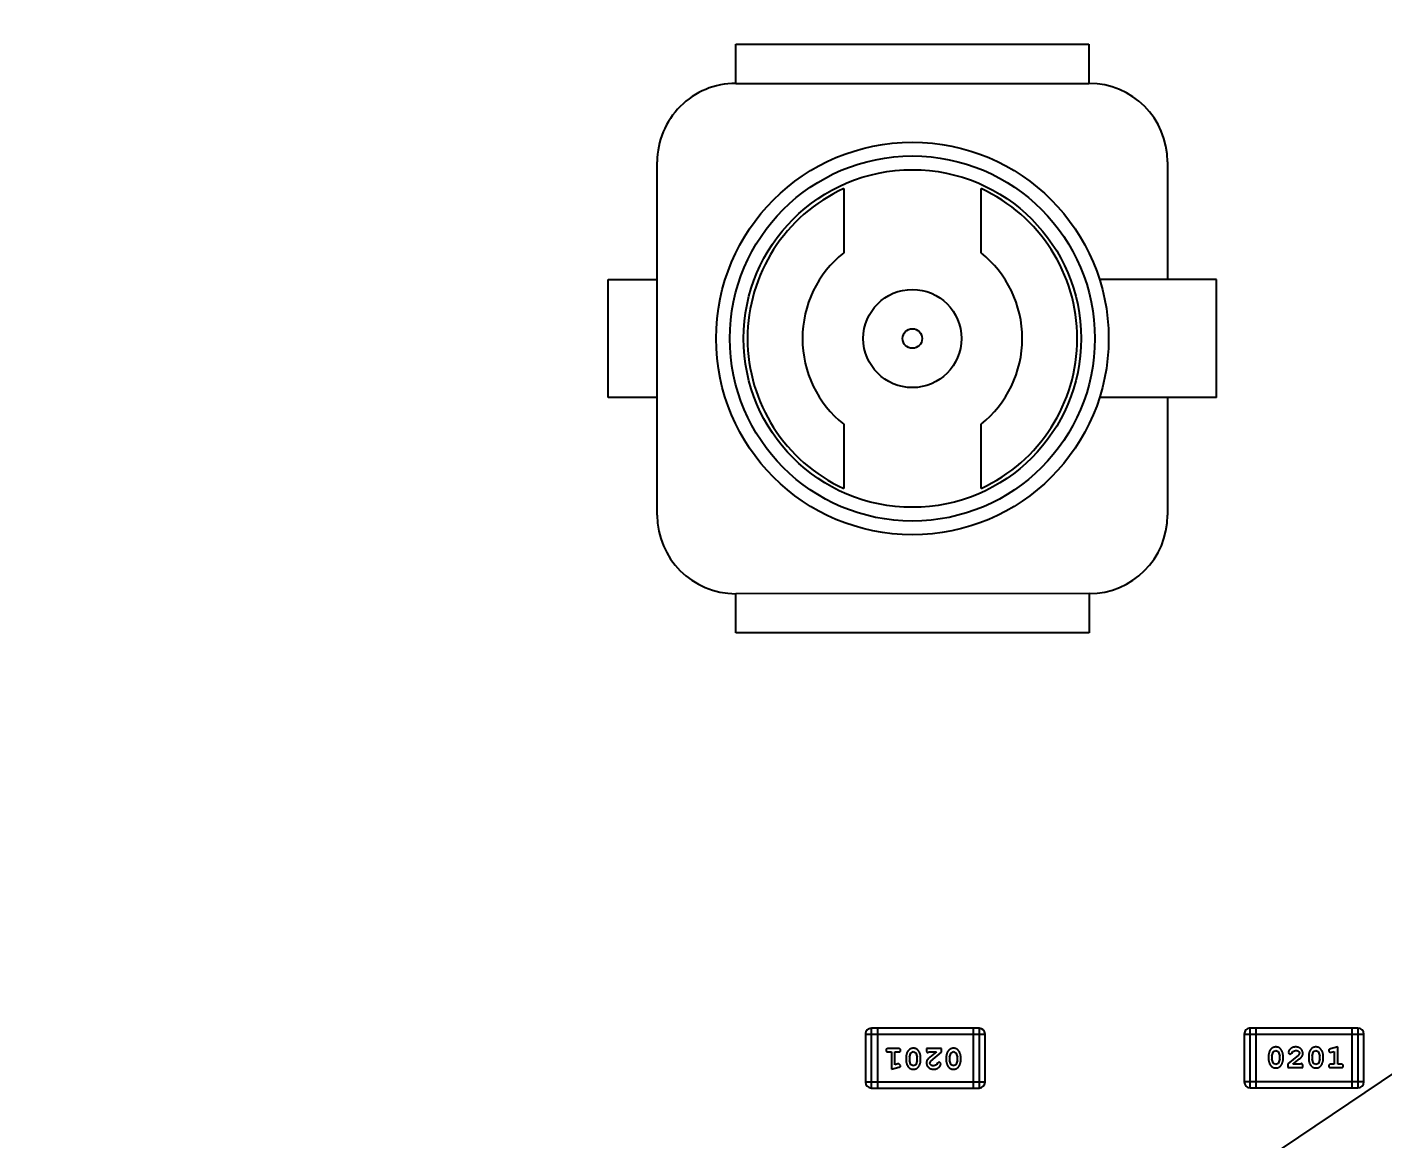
# Model space of a CAD drawing. Header units: millimetres. Extents: x -49 to 153, y -182 to -55.
# Drawn here: x 103.97 to 110.88, y -135.02 to -129.35 of the extents above; entities that cross this region are included whole.
import ezdxf

# ---------------------------------------------------------------- set-up
doc = ezdxf.new("R2010")
doc.units = ezdxf.units.MM
doc.header["$LTSCALE"] = 1.21
doc.header["$MEASUREMENT"] = 0
doc.header["$PDMODE"] = 3
doc.header["$PDSIZE"] = 0.3125
doc.linetypes.add('CENTER', pattern=[0.6, 0.375, -0.075, 0.075, -0.075])
doc.layers.get('0').update_dxf_attribs({"linetype": 'CONTINUOUS'})
doc.layers.get('DEFPOINTS').update_dxf_attribs({"linetype": 'CONTINUOUS'})
doc.layers.add('Dim', color=3, linetype='CONTINUOUS', lineweight=25)
doc.styles.get("Standard").update_dxf_attribs({"font": 'txt', "width": 0.8})
doc.dimstyles.get("Standard").update_dxf_attribs({"dimtxt": 0.15625, "dimasz": 0.1875, "dimexe": 0.125, "dimexo": 0.0625, "dimgap": 0.09, "dimtad": 0, "dimtih": 1, "dimtoh": 1, "dimzin": 4, "dimdsep": 46, "dimtxsty": 'Standard', "dimblk": '_FILLED', "dimblk1": '_FILLED', "dimblk2": '_FILLED', "dimcen": 0.09, "dimazin": 1, "dimtp": 0.01, "dimtm": 0.01, "dimtfac": 1, "dimtofl": 0, "dimtmove": 0, "dimatfit": 3, "dimldrblk": '_FILLED', "dimfxl": 1, "dimtolj": 1, "dimtzin": 4, "dimarcsym": 0})

# ---------------------------------------------------------------- blocks, each defined once
blk = doc.blocks.new('_FILLED')
at = {"color": 0, "linetype": 'ByBlock'}
blk.add_solid([(0, 0), (-1, 0.1667), (-1, -0.1667)], dxfattribs=at)
blk = doc.blocks.new('*D71')
at = {"layer": 'DEFPOINTS', "color": 0}
for p in [(91.696, -126.5744), (95.7094, -126.5744), (109.2549, -141.2744)]:
    blk.add_point(p, dxfattribs=at)
at = {"layer": 'Dim', "color": 0, "lineweight": -2}
for p, q in [((95.6469, -126.5744), (91.571, -126.5744)), ((91.696, -128.0744), (91.696, -131.7344)), ((91.696, -139.7744), (91.696, -136.1144)), ((109.1924, -141.2744), (91.571, -141.2744))]:
    blk.add_line(p, q, dxfattribs=at)
at = {"layer": 'Dim', "color": 0, "lineweight": -2, "xscale": 1.5, "yscale": 1.5, "zscale": 1.5}
for p, rotation in [((91.696, -126.5744), 90), ((91.696, -141.2744), 270)]:
    blk.add_blockref('_FILLED', p, dxfattribs=dict(at, rotation=rotation))
at = {"layer": 'Dim', "color": 0, "insert": (91.696, -133.9244), "char_height": 1.5, "attachment_point": 5, "rotation": 90, "line_spacing_factor": 1.5}
blk.add_mtext('\\A1;14.70', dxfattribs=at)
blk = doc.blocks.new('*D72')
at = {"layer": 'DEFPOINTS', "color": 0}
for p in [(86.1918, -126.5744), (96.7852, -126.5744), (113.4014, -145.2546)]:
    blk.add_point(p, dxfattribs=at)
at = {"layer": 'Dim', "color": 0, "lineweight": -2}
for p, q in [((96.7227, -126.5744), (86.0668, -126.5744)), ((86.1918, -128.0744), (86.1918, -133.6245)), ((86.1918, -143.7546), (86.1918, -138.2045)), ((113.3389, -145.2546), (86.0668, -145.2546))]:
    blk.add_line(p, q, dxfattribs=at)
at = {"layer": 'Dim', "color": 0, "lineweight": -2, "xscale": 1.5, "yscale": 1.5, "zscale": 1.5}
for p, rotation in [((86.1918, -126.5744), 90), ((86.1918, -145.2546), 270)]:
    blk.add_blockref('_FILLED', p, dxfattribs=dict(at, rotation=rotation))
at = {"layer": 'Dim', "color": 0, "insert": (86.1918, -135.9145), "char_height": 1.5, "attachment_point": 5, "rotation": 90, "line_spacing_factor": 1.5}
blk.add_mtext('\\A1;18.68', dxfattribs=at)
blk = doc.blocks.new('*D80')
at = {"layer": 'DEFPOINTS', "color": 0}
for p in [(95.7094, -126.5744), (123.0081, -126.5744), (150.6978, -126.5744), (95.977, -134.8087), (104.0987, -139.2733)]:
    blk.add_point(p, dxfattribs=at)
at = {"layer": 'Dim', "color": 0, "lineweight": -2}
for p, q in [((95.6469, -126.5744), (94.6256, -126.5744)), ((104.0468, -139.3081), (99.4459, -142.398))]:
    blk.add_line(p, q, dxfattribs=at)
for start, end in [(183.04181, 193.91939), (199.96454, 210.84213)]:
    blk.add_arc((123.0081, -126.5744), 28.2575, start, end, dxfattribs=at)
at = {"layer": 'Dim', "color": 0, "lineweight": -2, "xscale": 1.5, "yscale": 1.5, "zscale": 1.5}
for p, rotation in [((94.7506, -126.5744), 91.52090279416298), ((99.5496, -142.3283), 302.3630280277945)]:
    blk.add_blockref('_FILLED', p, dxfattribs=dict(at, rotation=rotation))
at = {"layer": 'Dim', "color": 0, "insert": (95.977, -134.8087), "char_height": 1.5, "attachment_point": 5, "rotation": 286.94197}
blk.add_mtext('\\A1;34%%d', dxfattribs=at)
blk = doc.blocks.new('*D81')
at = {"layer": 'DEFPOINTS', "color": 0}
for p in [(89.5352, -126.5744), (97.5137, -126.5744), (110.3081, -144.8744)]:
    blk.add_point(p, dxfattribs=at)
at = {"layer": 'Dim', "color": 0, "lineweight": -2}
for p, q in [((97.4512, -126.5744), (89.4102, -126.5744)), ((89.5352, -128.0744), (89.5352, -133.5344)), ((89.5352, -143.3744), (89.5352, -137.9144)), ((110.2456, -144.8744), (89.4102, -144.8744))]:
    blk.add_line(p, q, dxfattribs=at)
at = {"layer": 'Dim', "color": 0, "lineweight": -2, "xscale": 1.5, "yscale": 1.5, "zscale": 1.5}
for p, rotation in [((89.5352, -126.5744), 90), ((89.5352, -144.8744), 270)]:
    blk.add_blockref('_FILLED', p, dxfattribs=dict(at, rotation=rotation))
at = {"layer": 'Dim', "color": 0, "insert": (89.5352, -135.7244), "char_height": 1.5, "attachment_point": 5, "rotation": 90, "line_spacing_factor": 1.5}
blk.add_mtext('\\A1;18.30', dxfattribs=at)
blk = doc.blocks.new('*D86')
at = {"layer": 'DEFPOINTS', "color": 0}
for p in [(99.9926, -126.5744), (123.0081, -153.5028), (123.0081, -165.0068)]:
    blk.add_point(p, dxfattribs=at)
at = {"layer": 'Dim', "color": 0, "lineweight": -2}
for p, q in [((99.9926, -126.6369), (99.9926, -165.1318)), ((123.0081, -153.5653), (123.0081, -165.1318)), ((101.4926, -165.0068), (109.7103, -165.0068)), ((121.5081, -165.0068), (113.2903, -165.0068))]:
    blk.add_line(p, q, dxfattribs=at)
at = {"layer": 'Dim', "color": 0, "lineweight": -2, "xscale": 1.5, "yscale": 1.5, "zscale": 1.5, "rotation": 180}
blk.add_blockref('_FILLED', (99.9926, -165.0068), dxfattribs=at)
at = {"layer": 'Dim', "color": 0, "lineweight": -2, "xscale": 1.5, "yscale": 1.5, "zscale": 1.5}
blk.add_blockref('_FILLED', (123.0081, -165.0068), dxfattribs=at)
at = {"layer": 'Dim', "color": 0, "insert": (111.5003, -165.0068), "char_height": 1.5, "attachment_point": 5, "line_spacing_factor": 1.5}
blk.add_mtext('\\A1;23.0', dxfattribs=at)
blk = doc.blocks.new('*D87')
at = {"layer": 'DEFPOINTS', "color": 0}
for p in [(123.0049, -103.5621), (83.9714, -149.5868), (123.0049, -149.5868)]:
    blk.add_point(p, dxfattribs=at)
at = {"layer": 'Dim', "color": 0, "lineweight": -2}
for p, q in [((122.9424, -103.5621), (83.8464, -103.5621)), ((83.9714, -105.0621), (83.9714, -124.1844)), ((83.9714, -148.0868), (83.9714, -128.9644)), ((122.9424, -149.5868), (83.8464, -149.5868))]:
    blk.add_line(p, q, dxfattribs=at)
at = {"layer": 'Dim', "color": 0, "lineweight": -2, "xscale": 1.5, "yscale": 1.5, "zscale": 1.5}
for p, rotation in [((83.9714, -103.5621), 90), ((83.9714, -149.5868), 270)]:
    blk.add_blockref('_FILLED', p, dxfattribs=dict(at, rotation=rotation))
at = {"layer": 'Dim', "color": 0, "insert": (83.9714, -126.5744), "char_height": 1.5, "attachment_point": 5, "rotation": 90, "line_spacing_factor": 1.5}
blk.add_mtext('\\A1;%%C46.0', dxfattribs=at)

msp = doc.modelspace()

# ---------------------------------------------------------------- linework, layer by layer
at = {"color": 4, "linetype": 'CENTER', "ltscale": 5}
msp.add_line((123.0081, -126.5744), (104.0987, -139.2733), dxfattribs=at)
at = {"color": 6, "linetype": 'Continuous'}
for p, q in [((107.5816, -129.4404), (109.3816, -129.4402)), ((107.5817, -129.6404), (107.5816, -129.4404)), ((109.3816, -129.4402), (109.3817, -129.6402)), ((107.5817, -129.6404), (109.3817, -129.6402)), ((107.1818, -131.8404), (107.1817, -130.0404)), ((109.7817, -130.0402), (109.7817, -130.6402)), ((108.1317, -130.1767), (108.1317, -130.5032)), ((108.8317, -130.5031), (108.8317, -130.1767)), ((106.9318, -131.2404), (106.9317, -130.6404)), ((106.9317, -130.6404), (107.1817, -130.6404)), ((110.0317, -130.6402), (109.4357, -130.6402)), ((110.0318, -131.2402), (110.0317, -130.6402)), ((107.1818, -131.2404), (106.9318, -131.2404)), ((110.0318, -131.2402), (109.4357, -131.2402)), ((109.7818, -131.2402), (109.7818, -131.8402)), ((108.1318, -131.3775), (108.1318, -131.7039)), ((108.8318, -131.7039), (108.8318, -131.3774)), ((109.3819, -132.2402), (107.5819, -132.2404)), ((107.5819, -132.4404), (107.5819, -132.2404)), ((109.3819, -132.2402), (109.3819, -132.4402)), ((109.3819, -132.4402), (107.5819, -132.4404)), ((108.2425, -134.4848), (108.8521, -134.4847)), ((108.2425, -134.4848), (108.2425, -134.7286)), ((108.8216, -134.4542), (108.273, -134.4543)), ((108.273, -134.7591), (108.273, -134.4543)), ((108.3035, -134.4543), (108.3035, -134.7591)), ((108.7911, -134.4542), (108.7912, -134.759)), ((108.8216, -134.4542), (108.8217, -134.759)), ((108.8521, -134.7286), (108.8521, -134.4847)), ((110.1728, -134.4844), (110.7824, -134.4843)), ((110.1728, -134.4844), (110.1729, -134.7282)), ((110.752, -134.4538), (110.2033, -134.4539)), ((110.2033, -134.7587), (110.2033, -134.4539)), ((110.2338, -134.7587), (110.2338, -134.4539)), ((110.7215, -134.4539), (110.7215, -134.7587)), ((110.752, -134.4538), (110.752, -134.7586)), ((110.7825, -134.7282), (110.7824, -134.4843)), ((108.4105, -134.5579), (108.3585, -134.5579)), ((108.5536, -134.5579), (108.5536, -134.5658)), ((108.6307, -134.5579), (108.5536, -134.5579)), ((108.6307, -134.5768), (108.6307, -134.5579)), ((110.3213, -134.5728), (110.3337, -134.567)), ((110.3337, -134.567), (110.3458, -134.5722)), ((110.3458, -134.5722), (110.3534, -134.5945)), ((110.4147, -134.5808), (110.4197, -134.5723)), ((110.4197, -134.5723), (110.4346, -134.5669)), ((110.5258, -134.5727), (110.5382, -134.5669)), ((110.5382, -134.5669), (110.5503, -134.5722)), ((110.5503, -134.5722), (110.5579, -134.5945)), ((110.6035, -134.5687), (110.6114, -134.5779)), ((110.6491, -134.5496), (110.6125, -134.5595)), ((110.6491, -134.6377), (110.6491, -134.5496)), ((108.3585, -134.5752), (108.3758, -134.5752)), ((108.3758, -134.5752), (108.3758, -134.6633)), ((108.3932, -134.6402), (108.3931, -134.5752)), ((108.3931, -134.5752), (108.4105, -134.5752)), ((108.4082, -134.636), (108.3932, -134.6402)), ((108.4136, -134.635), (108.4082, -134.636)), ((108.4215, -134.6443), (108.4136, -134.635)), ((108.4498, -134.6009), (108.4498, -134.6187)), ((108.4671, -134.6012), (108.4743, -134.5794)), ((108.4671, -134.6012), (108.4671, -134.6184)), ((108.4747, -134.6407), (108.4671, -134.6184)), ((108.4743, -134.5794), (108.4866, -134.5736)), ((108.4868, -134.646), (108.4747, -134.6407)), ((108.4866, -134.5736), (108.4988, -134.5789)), ((108.4992, -134.6402), (108.4868, -134.646)), ((108.4988, -134.5789), (108.5064, -134.6012)), ((108.5064, -134.6184), (108.4992, -134.6402)), ((108.5064, -134.6184), (108.5064, -134.6012)), ((108.5237, -134.6187), (108.5237, -134.6009)), ((108.5623, -134.5783), (108.5678, -134.5752)), ((108.5678, -134.5752), (108.604, -134.5752)), ((108.604, -134.5752), (108.5704, -134.6022)), ((108.5709, -134.6315), (108.5757, -134.6218)), ((108.5757, -134.6218), (108.6307, -134.5768)), ((108.6053, -134.6406), (108.5904, -134.646)), ((108.6102, -134.6321), (108.6053, -134.6406)), ((108.6187, -134.6255), (108.6102, -134.6321)), ((108.6276, -134.634), (108.6187, -134.6255)), ((108.6543, -134.6009), (108.6543, -134.6187)), ((108.6716, -134.6012), (108.6788, -134.5794)), ((108.6716, -134.6012), (108.6716, -134.6184)), ((108.6792, -134.6407), (108.6716, -134.6184)), ((108.6788, -134.5794), (108.6911, -134.5736)), ((108.6913, -134.646), (108.6792, -134.6407)), ((108.6911, -134.5736), (108.7033, -134.5789)), ((108.7037, -134.6402), (108.6913, -134.646)), ((108.7033, -134.5789), (108.7109, -134.6012)), ((108.7109, -134.6184), (108.7037, -134.6402)), ((108.7109, -134.6184), (108.7109, -134.6012)), ((108.7282, -134.6187), (108.7282, -134.6009)), ((110.2967, -134.5943), (110.2967, -134.612)), ((110.314, -134.5945), (110.3213, -134.5728)), ((110.314, -134.5945), (110.314, -134.6117)), ((110.3217, -134.634), (110.314, -134.6117)), ((110.3338, -134.6393), (110.3217, -134.634)), ((110.3461, -134.6335), (110.3338, -134.6393)), ((110.3534, -134.6117), (110.3461, -134.6335)), ((110.3534, -134.6117), (110.3534, -134.5945)), ((110.3707, -134.612), (110.3707, -134.5943)), ((110.4493, -134.5912), (110.3943, -134.6362)), ((110.3943, -134.6362), (110.3943, -134.655)), ((110.3974, -134.579), (110.4062, -134.5874)), ((110.4062, -134.5874), (110.4147, -134.5808)), ((110.421, -134.6377), (110.4546, -134.6107)), ((110.4572, -134.6377), (110.421, -134.6377)), ((110.454, -134.5815), (110.4493, -134.5912)), ((110.4627, -134.6346), (110.4572, -134.6377)), ((110.5012, -134.5942), (110.5012, -134.612)), ((110.5185, -134.5945), (110.5258, -134.5727)), ((110.5185, -134.5945), (110.5186, -134.6117)), ((110.5262, -134.634), (110.5186, -134.6117)), ((110.5383, -134.6393), (110.5262, -134.634)), ((110.5506, -134.6335), (110.5383, -134.6393)), ((110.5579, -134.6117), (110.5506, -134.6335)), ((110.5579, -134.6117), (110.5579, -134.5945)), ((110.5752, -134.612), (110.5752, -134.5942)), ((110.6114, -134.5779), (110.6168, -134.5769)), ((110.6318, -134.6377), (110.6145, -134.6377)), ((110.6168, -134.5769), (110.6318, -134.5728)), ((110.6318, -134.5728), (110.6318, -134.6377)), ((110.6664, -134.6377), (110.6491, -134.6377)), ((108.3758, -134.6633), (108.4124, -134.6534)), ((110.3943, -134.655), (110.4714, -134.655)), ((110.4714, -134.655), (110.4714, -134.6472)), ((110.6145, -134.655), (110.6664, -134.655)), ((108.8521, -134.7286), (108.2425, -134.7286)), ((108.273, -134.7591), (108.8217, -134.759)), ((110.7825, -134.7282), (110.1729, -134.7282)), ((110.2033, -134.7587), (110.752, -134.7586))]:
    msp.add_line(p, q, dxfattribs=at)
for radius in [1, 0.93, 0.86, 0.25, 0.05]:
    msp.add_circle((108.4818, -130.9403), radius, dxfattribs=at)
at = {"color": 7, "linetype": 'Continuous'}
msp.add_arc((123.0081, -126.5744), 24.48, 100.97933, 79.01595, dxfattribs=at)
at = {"color": 6, "linetype": 'Continuous'}
for centre, radius, start, end in [((107.5817, -130.0404), 0.4, 90.00449, 180.00449), ((109.3817, -130.0402), 0.4, 0.00449, 90.00449), ((108.4818, -130.9403), 0.84, 114.62881, 245.38017), ((108.4818, -130.9403), 0.84, 294.62881, 65.38017), ((108.4818, -130.9403), 0.56, 128.68667, 231.3223), ((108.4818, -130.9403), 0.56, 308.68667, 51.3223), ((107.5818, -131.8404), 0.4, 180.00449, 270.00449), ((109.3818, -131.8402), 0.4, 270.00449, 0.00449), ((108.273, -134.4848), 0.0305, 90.00449, 180.00449), ((108.8216, -134.4847), 0.0305, 0.00449, 90.00449), ((110.2033, -134.4844), 0.0305, 90.00449, 180.00449), ((110.752, -134.4843), 0.0305, 0.00449, 90.00449), ((108.273, -134.7286), 0.0305, 180.00449, 270.00449), ((108.8216, -134.7286), 0.0305, 270.00449, 0.00449), ((110.2033, -134.7282), 0.0305, 180.00449, 270.00449), ((110.752, -134.7282), 0.0305, 270.00449, 0.00449)]:
    msp.add_arc(centre, radius, start, end, dxfattribs=at)
for points, knots in [([(108.3585, -134.5579), (108.3576, -134.5579), (108.356, -134.558), (108.3536, -134.5584), (108.3517, -134.5592), (108.3501, -134.5603), (108.349, -134.5616), (108.3481, -134.5631), (108.3476, -134.5648), (108.3476, -134.566), (108.3475, -134.5666)], [0, 0, 0, 0, 0.169012, 0.317488, 0.445429, 0.560977, 0.67065, 0.776666, 0.88492, 1, 1, 1, 1]), ([(108.3475, -134.5666), (108.3476, -134.5672), (108.3476, -134.5684), (108.3481, -134.57), (108.349, -134.5715), (108.3501, -134.5729), (108.3517, -134.5739), (108.3536, -134.5747), (108.356, -134.5752), (108.3576, -134.5752), (108.3585, -134.5752)], [0, 0, 0, 0, 0.11517, 0.223509, 0.328254, 0.438012, 0.553651, 0.682263, 0.830856, 1, 1, 1, 1]), ([(108.4215, -134.5666), (108.4214, -134.566), (108.4214, -134.5648), (108.4209, -134.5631), (108.42, -134.5616), (108.4189, -134.5602), (108.4173, -134.5592), (108.4154, -134.5584), (108.413, -134.558), (108.4113, -134.5579), (108.4105, -134.5579)], [0, 0, 0, 0, 0.115051, 0.223278, 0.329269, 0.437893, 0.554681, 0.682591, 0.83103, 1, 1, 1, 1]), ([(108.4105, -134.5752), (108.4113, -134.5752), (108.413, -134.5751), (108.4154, -134.5747), (108.4173, -134.5739), (108.4189, -134.5729), (108.42, -134.5715), (108.4209, -134.57), (108.4214, -134.5684), (108.4214, -134.5672), (108.4215, -134.5666)], [0, 0, 0, 0, 0.169102, 0.317658, 0.446239, 0.563118, 0.671828, 0.776546, 0.884858, 1, 1, 1, 1]), ([(108.4867, -134.5563), (108.4852, -134.5564), (108.4824, -134.5564), (108.4783, -134.5572), (108.4745, -134.5583), (108.4709, -134.5599), (108.4676, -134.5619), (108.4645, -134.5644), (108.4617, -134.5674), (108.4593, -134.5707), (108.4571, -134.5743), (108.4551, -134.578), (108.4535, -134.5817), (108.4521, -134.5855), (108.4511, -134.5893), (108.4503, -134.5931), (108.4499, -134.597), (108.4498, -134.5996), (108.4498, -134.6009)], [0, 0, 0, 0, 0.067217, 0.131051, 0.19272, 0.252824, 0.312745, 0.373449, 0.436041, 0.501494, 0.567761, 0.632087, 0.695096, 0.757109, 0.817993, 0.878657, 0.939311, 1, 1, 1, 1]), ([(108.5237, -134.6009), (108.5237, -134.5999), (108.5237, -134.5977), (108.5234, -134.5946), (108.5229, -134.5914), (108.5222, -134.5883), (108.5213, -134.5853), (108.5202, -134.5823), (108.5189, -134.5793), (108.5174, -134.5765), (108.5159, -134.5737), (108.5142, -134.5712), (108.5126, -134.5689), (108.5109, -134.5668), (108.5092, -134.5649), (108.5075, -134.5632), (108.5058, -134.5618), (108.5034, -134.5602), (108.5003, -134.5586), (108.4961, -134.5573), (108.4915, -134.5565), (108.4883, -134.5564), (108.4867, -134.5563)], [0, 0, 0, 0, 0.049886, 0.09882, 0.148132, 0.19689, 0.246038, 0.295176, 0.345305, 0.395692, 0.445312, 0.491875, 0.535813, 0.577009, 0.616081, 0.652689, 0.687585, 0.720206, 0.785062, 0.85223, 0.923759, 1, 1, 1, 1]), ([(108.5536, -134.5658), (108.5536, -134.5668), (108.5537, -134.5688), (108.5541, -134.5715), (108.5548, -134.5738), (108.5558, -134.5755), (108.5572, -134.5768), (108.5587, -134.5777), (108.5604, -134.5783), (108.5616, -134.5783), (108.5623, -134.5783)], [0, 0, 0, 0, 0.1844, 0.34094, 0.473574, 0.586824, 0.690029, 0.789175, 0.890445, 1, 1, 1, 1]), ([(108.6912, -134.5563), (108.6897, -134.5564), (108.6869, -134.5564), (108.6828, -134.5571), (108.679, -134.5583), (108.6754, -134.5599), (108.6721, -134.5619), (108.6691, -134.5644), (108.6662, -134.5673), (108.6638, -134.5707), (108.6616, -134.5743), (108.6596, -134.578), (108.658, -134.5817), (108.6566, -134.5855), (108.6556, -134.5893), (108.6548, -134.5931), (108.6544, -134.597), (108.6543, -134.5996), (108.6543, -134.6009)], [0, 0, 0, 0, 0.067217, 0.131051, 0.19272, 0.252824, 0.312745, 0.373449, 0.436041, 0.501494, 0.567761, 0.632087, 0.695096, 0.757109, 0.817993, 0.878657, 0.939311, 1, 1, 1, 1]), ([(108.7282, -134.6009), (108.7282, -134.5999), (108.7282, -134.5977), (108.7279, -134.5945), (108.7274, -134.5914), (108.7267, -134.5883), (108.7258, -134.5853), (108.7247, -134.5823), (108.7234, -134.5793), (108.7219, -134.5764), (108.7204, -134.5737), (108.7187, -134.5712), (108.7171, -134.5689), (108.7155, -134.5667), (108.7138, -134.5649), (108.7121, -134.5632), (108.7103, -134.5618), (108.708, -134.5602), (108.7048, -134.5586), (108.7006, -134.5573), (108.696, -134.5565), (108.6928, -134.5564), (108.6912, -134.5563)], [0, 0, 0, 0, 0.049886, 0.09882, 0.148132, 0.19689, 0.246038, 0.295176, 0.345305, 0.395692, 0.445312, 0.491875, 0.535813, 0.577009, 0.616081, 0.652689, 0.687585, 0.720206, 0.785062, 0.85223, 0.923759, 1, 1, 1, 1]), ([(110.3335, -134.5496), (110.3321, -134.5497), (110.3293, -134.5498), (110.3252, -134.5505), (110.3214, -134.5516), (110.3178, -134.5532), (110.3145, -134.5552), (110.3114, -134.5578), (110.3086, -134.5607), (110.3062, -134.5641), (110.304, -134.5677), (110.3021, -134.5714), (110.3004, -134.5751), (110.2991, -134.5789), (110.298, -134.5827), (110.2973, -134.5865), (110.2968, -134.5904), (110.2968, -134.593), (110.2967, -134.5943)], [0, 0, 0, 0, 0.06692, 0.130834, 0.19258, 0.252759, 0.312631, 0.373411, 0.436359, 0.501894, 0.568244, 0.632472, 0.69556, 0.757163, 0.818592, 0.878885, 0.939235, 1, 1, 1, 1]), ([(110.3707, -134.5943), (110.3707, -134.5932), (110.3706, -134.591), (110.3703, -134.5879), (110.3698, -134.5847), (110.3691, -134.5816), (110.3682, -134.5786), (110.3671, -134.5756), (110.3658, -134.5726), (110.3643, -134.5697), (110.3627, -134.567), (110.3611, -134.5644), (110.3594, -134.5621), (110.3577, -134.56), (110.356, -134.5581), (110.3543, -134.5565), (110.3526, -134.5551), (110.3502, -134.5535), (110.347, -134.5519), (110.3429, -134.5506), (110.3383, -134.5498), (110.3352, -134.5497), (110.3335, -134.5496)], [0, 0, 0, 0, 0.049855, 0.099516, 0.148482, 0.19758, 0.246804, 0.296268, 0.346517, 0.397047, 0.446826, 0.49336, 0.537801, 0.579207, 0.617974, 0.654833, 0.689171, 0.722088, 0.786392, 0.853518, 0.924186, 1, 1, 1, 1]), ([(110.4347, -134.5496), (110.433, -134.5497), (110.4296, -134.5498), (110.4247, -134.5507), (110.4199, -134.5521), (110.4154, -134.5541), (110.4113, -134.5565), (110.4077, -134.5594), (110.4045, -134.5626), (110.402, -134.5662), (110.4, -134.5698), (110.3986, -134.5731), (110.3976, -134.5761), (110.3975, -134.5781), (110.3974, -134.579)], [0, 0, 0, 0, 0.098286, 0.193983, 0.289056, 0.384352, 0.477435, 0.566197, 0.652355, 0.737986, 0.818188, 0.887401, 0.94802, 1, 1, 1, 1]), ([(110.4346, -134.5669), (110.436, -134.567), (110.4387, -134.5671), (110.4425, -134.5679), (110.4459, -134.5693), (110.4487, -134.5712), (110.4511, -134.5735), (110.4528, -134.576), (110.4538, -134.5787), (110.454, -134.5805), (110.454, -134.5815)], [0, 0, 0, 0, 0.156344, 0.299348, 0.4327, 0.561, 0.682299, 0.791883, 0.89611, 1, 1, 1, 1]), ([(110.4714, -134.5824), (110.4713, -134.5813), (110.4712, -134.5791), (110.4708, -134.5759), (110.47, -134.5728), (110.4688, -134.5698), (110.4674, -134.5669), (110.4656, -134.5642), (110.4635, -134.5616), (110.4611, -134.5592), (110.4584, -134.5569), (110.4556, -134.555), (110.4525, -134.5533), (110.4493, -134.552), (110.4459, -134.5509), (110.4423, -134.5502), (110.4386, -134.5497), (110.436, -134.5497), (110.4347, -134.5496)], [0, 0, 0, 0, 0.060981, 0.120256, 0.178148, 0.236115, 0.293993, 0.352864, 0.413358, 0.476056, 0.539296, 0.602396, 0.665116, 0.728325, 0.792919, 0.859317, 0.928302, 1, 1, 1, 1]), ([(110.538, -134.5496), (110.5366, -134.5497), (110.5338, -134.5497), (110.5297, -134.5505), (110.5259, -134.5516), (110.5223, -134.5532), (110.519, -134.5552), (110.5159, -134.5577), (110.5132, -134.5607), (110.5107, -134.5641), (110.5085, -134.5677), (110.5066, -134.5714), (110.5049, -134.5751), (110.5036, -134.5788), (110.5025, -134.5826), (110.5018, -134.5865), (110.5013, -134.5903), (110.5013, -134.5929), (110.5012, -134.5942)], [0, 0, 0, 0, 0.06692, 0.130834, 0.19258, 0.252759, 0.312631, 0.373411, 0.436359, 0.501894, 0.568244, 0.632472, 0.69556, 0.757163, 0.818592, 0.878885, 0.939235, 1, 1, 1, 1]), ([(110.5752, -134.5942), (110.5752, -134.5932), (110.5751, -134.591), (110.5748, -134.5878), (110.5743, -134.5847), (110.5736, -134.5816), (110.5727, -134.5785), (110.5716, -134.5755), (110.5703, -134.5726), (110.5688, -134.5697), (110.5672, -134.567), (110.5656, -134.5644), (110.5639, -134.5621), (110.5622, -134.56), (110.5605, -134.5581), (110.5588, -134.5565), (110.5571, -134.5551), (110.5547, -134.5535), (110.5515, -134.5519), (110.5474, -134.5506), (110.5428, -134.5498), (110.5397, -134.5497), (110.538, -134.5496)], [0, 0, 0, 0, 0.049855, 0.099516, 0.148482, 0.19758, 0.246804, 0.296268, 0.346517, 0.397047, 0.446826, 0.49336, 0.537801, 0.579207, 0.617974, 0.654833, 0.689171, 0.722088, 0.786392, 0.853518, 0.924186, 1, 1, 1, 1]), ([(110.6125, -134.5595), (110.6117, -134.5598), (110.6101, -134.5602), (110.608, -134.5611), (110.6064, -134.562), (110.6052, -134.563), (110.6044, -134.5642), (110.6039, -134.5655), (110.6035, -134.567), (110.6035, -134.5681), (110.6035, -134.5687)], [0, 0, 0, 0, 0.187321, 0.344927, 0.475328, 0.579604, 0.674244, 0.773631, 0.882025, 1, 1, 1, 1]), ([(108.4498, -134.6187), (108.4498, -134.6198), (108.4498, -134.6219), (108.4501, -134.6251), (108.4507, -134.6282), (108.4513, -134.6313), (108.4523, -134.6344), (108.4534, -134.6374), (108.4547, -134.6404), (108.4562, -134.6432), (108.4578, -134.646), (108.4594, -134.6485), (108.4611, -134.6509), (108.4627, -134.653), (108.4644, -134.6548), (108.4661, -134.6565), (108.4679, -134.6579), (108.4702, -134.6595), (108.4734, -134.6611), (108.4776, -134.6624), (108.4821, -134.6632), (108.4853, -134.6633), (108.4869, -134.6633)], [0, 0, 0, 0, 0.049855, 0.099516, 0.148482, 0.19758, 0.246804, 0.296268, 0.346517, 0.397047, 0.446826, 0.49336, 0.537801, 0.579207, 0.617974, 0.654833, 0.689171, 0.722088, 0.786392, 0.853518, 0.924186, 1, 1, 1, 1]), ([(108.4869, -134.6633), (108.4884, -134.6633), (108.4912, -134.6632), (108.4953, -134.6625), (108.4991, -134.6614), (108.5027, -134.6598), (108.506, -134.6577), (108.509, -134.6552), (108.5118, -134.6522), (108.5143, -134.6488), (108.5165, -134.6452), (108.5184, -134.6416), (108.5201, -134.6379), (108.5214, -134.6341), (108.5224, -134.6303), (108.5232, -134.6265), (108.5236, -134.6226), (108.5237, -134.62), (108.5237, -134.6187)], [0, 0, 0, 0, 0.06692, 0.130834, 0.19258, 0.252759, 0.312631, 0.373411, 0.436359, 0.501894, 0.568244, 0.632472, 0.69556, 0.757163, 0.818592, 0.878885, 0.939235, 1, 1, 1, 1]), ([(108.5704, -134.6022), (108.5695, -134.603), (108.5678, -134.6045), (108.5654, -134.6067), (108.5633, -134.6088), (108.5614, -134.6108), (108.5598, -134.6127), (108.5585, -134.6145), (108.5574, -134.6161), (108.5562, -134.6181), (108.5552, -134.6207), (108.5543, -134.6239), (108.5537, -134.6272), (108.5536, -134.6294), (108.5536, -134.6305)], [0, 0, 0, 0, 0.103002, 0.197728, 0.285279, 0.365235, 0.437224, 0.502446, 0.560545, 0.611446, 0.707576, 0.80349, 0.900532, 1, 1, 1, 1]), ([(108.5536, -134.6305), (108.5537, -134.6316), (108.5537, -134.6338), (108.5542, -134.6371), (108.555, -134.6402), (108.5561, -134.6432), (108.5576, -134.646), (108.5594, -134.6487), (108.5615, -134.6513), (108.5639, -134.6538), (108.5665, -134.656), (108.5694, -134.658), (108.5724, -134.6596), (108.5756, -134.661), (108.5791, -134.662), (108.5826, -134.6628), (108.5864, -134.6632), (108.589, -134.6633), (108.5903, -134.6633)], [0, 0, 0, 0, 0.060981, 0.120256, 0.178148, 0.236115, 0.293993, 0.352864, 0.413358, 0.476056, 0.539296, 0.602396, 0.665116, 0.728325, 0.792919, 0.859317, 0.928302, 1, 1, 1, 1]), ([(108.5904, -134.646), (108.589, -134.6459), (108.5863, -134.6459), (108.5825, -134.645), (108.5791, -134.6436), (108.5762, -134.6417), (108.5739, -134.6394), (108.5722, -134.637), (108.5711, -134.6343), (108.571, -134.6324), (108.5709, -134.6315)], [0, 0, 0, 0, 0.156344, 0.299348, 0.4327, 0.561, 0.682299, 0.791883, 0.89611, 1, 1, 1, 1]), ([(108.5903, -134.6633), (108.592, -134.6632), (108.5953, -134.6631), (108.6003, -134.6623), (108.605, -134.6608), (108.6095, -134.6588), (108.6137, -134.6564), (108.6173, -134.6535), (108.6205, -134.6503), (108.623, -134.6467), (108.6249, -134.6432), (108.6264, -134.6398), (108.6273, -134.6368), (108.6275, -134.6349), (108.6276, -134.634)], [0, 0, 0, 0, 0.098286, 0.193983, 0.289056, 0.384352, 0.477435, 0.566197, 0.652355, 0.737986, 0.818188, 0.887401, 0.94802, 1, 1, 1, 1]), ([(108.6543, -134.6187), (108.6543, -134.6198), (108.6544, -134.6219), (108.6546, -134.6251), (108.6552, -134.6282), (108.6559, -134.6313), (108.6568, -134.6344), (108.6579, -134.6374), (108.6592, -134.6404), (108.6607, -134.6432), (108.6623, -134.646), (108.6639, -134.6485), (108.6656, -134.6508), (108.6672, -134.6529), (108.669, -134.6548), (108.6707, -134.6564), (108.6724, -134.6579), (108.6748, -134.6594), (108.6779, -134.661), (108.6821, -134.6623), (108.6866, -134.6631), (108.6898, -134.6632), (108.6914, -134.6633)], [0, 0, 0, 0, 0.049855, 0.099516, 0.148482, 0.19758, 0.246804, 0.296268, 0.346517, 0.397047, 0.446826, 0.49336, 0.537801, 0.579207, 0.617974, 0.654833, 0.689171, 0.722088, 0.786392, 0.853518, 0.924186, 1, 1, 1, 1]), ([(108.6914, -134.6633), (108.6929, -134.6633), (108.6957, -134.6632), (108.6998, -134.6625), (108.7036, -134.6613), (108.7072, -134.6598), (108.7105, -134.6577), (108.7135, -134.6552), (108.7163, -134.6522), (108.7188, -134.6488), (108.721, -134.6452), (108.7229, -134.6415), (108.7246, -134.6378), (108.7259, -134.6341), (108.727, -134.6303), (108.7277, -134.6264), (108.7282, -134.6226), (108.7282, -134.62), (108.7282, -134.6187)], [0, 0, 0, 0, 0.06692, 0.130834, 0.19258, 0.252759, 0.312631, 0.373411, 0.436359, 0.501894, 0.568244, 0.632472, 0.69556, 0.757163, 0.818592, 0.878885, 0.939235, 1, 1, 1, 1]), ([(110.2967, -134.612), (110.2968, -134.6131), (110.2968, -134.6152), (110.2971, -134.6184), (110.2976, -134.6215), (110.2983, -134.6246), (110.2991, -134.6277), (110.3003, -134.6306), (110.3015, -134.6336), (110.303, -134.6365), (110.3046, -134.6392), (110.3062, -134.6418), (110.3079, -134.6441), (110.3095, -134.6462), (110.3112, -134.648), (110.3129, -134.6497), (110.3146, -134.6511), (110.317, -134.6527), (110.3202, -134.6543), (110.3244, -134.6557), (110.329, -134.6565), (110.3321, -134.6566), (110.3338, -134.6566)], [0, 0, 0, 0, 0.049886, 0.09882, 0.148132, 0.19689, 0.246038, 0.295176, 0.345305, 0.395692, 0.445312, 0.491875, 0.535813, 0.577009, 0.616081, 0.652689, 0.687585, 0.720206, 0.785062, 0.85223, 0.923759, 1, 1, 1, 1]), ([(110.3338, -134.6566), (110.3352, -134.6566), (110.338, -134.6565), (110.3421, -134.6558), (110.346, -134.6547), (110.3495, -134.6531), (110.3529, -134.6511), (110.3559, -134.6485), (110.3587, -134.6456), (110.3612, -134.6422), (110.3634, -134.6386), (110.3653, -134.6349), (110.367, -134.6312), (110.3683, -134.6275), (110.3694, -134.6236), (110.3701, -134.6198), (110.3706, -134.6159), (110.3706, -134.6133), (110.3707, -134.612)], [0, 0, 0, 0, 0.067217, 0.131051, 0.19272, 0.252824, 0.312745, 0.373449, 0.436041, 0.501494, 0.567761, 0.632087, 0.695096, 0.757109, 0.817993, 0.878657, 0.939311, 1, 1, 1, 1]), ([(110.4546, -134.6107), (110.4555, -134.6099), (110.4572, -134.6084), (110.4595, -134.6062), (110.4616, -134.6041), (110.4635, -134.6021), (110.4651, -134.6002), (110.4665, -134.5985), (110.4676, -134.5968), (110.4687, -134.5948), (110.4698, -134.5922), (110.4707, -134.5891), (110.4713, -134.5858), (110.4713, -134.5835), (110.4714, -134.5824)], [0, 0, 0, 0, 0.103002, 0.197728, 0.285279, 0.365235, 0.437224, 0.502446, 0.560545, 0.611446, 0.707576, 0.80349, 0.900532, 1, 1, 1, 1]), ([(110.4714, -134.6472), (110.4713, -134.6461), (110.4713, -134.6441), (110.4708, -134.6414), (110.4702, -134.6392), (110.4691, -134.6374), (110.4678, -134.6361), (110.4663, -134.6352), (110.4646, -134.6347), (110.4633, -134.6346), (110.4627, -134.6346)], [0, 0, 0, 0, 0.1844, 0.34094, 0.473574, 0.586824, 0.690029, 0.789175, 0.890445, 1, 1, 1, 1]), ([(110.5012, -134.612), (110.5013, -134.6131), (110.5013, -134.6152), (110.5016, -134.6184), (110.5021, -134.6215), (110.5028, -134.6246), (110.5037, -134.6276), (110.5048, -134.6306), (110.5061, -134.6336), (110.5075, -134.6365), (110.5091, -134.6392), (110.5107, -134.6418), (110.5124, -134.6441), (110.514, -134.6462), (110.5157, -134.648), (110.5174, -134.6497), (110.5192, -134.6511), (110.5215, -134.6527), (110.5247, -134.6543), (110.5289, -134.6556), (110.5335, -134.6565), (110.5366, -134.6566), (110.5383, -134.6566)], [0, 0, 0, 0, 0.049886, 0.09882, 0.148132, 0.19689, 0.246038, 0.295176, 0.345305, 0.395692, 0.445312, 0.491875, 0.535813, 0.577009, 0.616081, 0.652689, 0.687585, 0.720206, 0.785062, 0.85223, 0.923759, 1, 1, 1, 1]), ([(110.5383, -134.6566), (110.5397, -134.6566), (110.5426, -134.6565), (110.5466, -134.6558), (110.5505, -134.6547), (110.5541, -134.6531), (110.5574, -134.651), (110.5604, -134.6485), (110.5632, -134.6456), (110.5657, -134.6422), (110.5679, -134.6386), (110.5698, -134.6349), (110.5715, -134.6312), (110.5728, -134.6274), (110.5739, -134.6236), (110.5746, -134.6198), (110.5751, -134.6159), (110.5752, -134.6133), (110.5752, -134.612)], [0, 0, 0, 0, 0.067217, 0.131051, 0.19272, 0.252824, 0.312745, 0.373449, 0.436041, 0.501494, 0.567761, 0.632087, 0.695096, 0.757109, 0.817993, 0.878657, 0.939311, 1, 1, 1, 1]), ([(110.6145, -134.6377), (110.6136, -134.6377), (110.6119, -134.6378), (110.6096, -134.6382), (110.6077, -134.639), (110.6061, -134.6401), (110.6049, -134.6414), (110.6041, -134.6429), (110.6036, -134.6446), (110.6035, -134.6458), (110.6035, -134.6464)], [0, 0, 0, 0, 0.169102, 0.317658, 0.446239, 0.563118, 0.671828, 0.776546, 0.884858, 1, 1, 1, 1]), ([(110.6774, -134.6464), (110.6774, -134.6458), (110.6773, -134.6446), (110.6768, -134.6429), (110.676, -134.6414), (110.6748, -134.6401), (110.6733, -134.639), (110.6713, -134.6382), (110.669, -134.6378), (110.6673, -134.6377), (110.6664, -134.6377)], [0, 0, 0, 0, 0.11517, 0.223509, 0.328254, 0.438012, 0.553651, 0.682263, 0.830856, 1, 1, 1, 1]), ([(108.4124, -134.6534), (108.4133, -134.6532), (108.4148, -134.6527), (108.4169, -134.6519), (108.4185, -134.6509), (108.4197, -134.6499), (108.4205, -134.6487), (108.4211, -134.6474), (108.4214, -134.6459), (108.4215, -134.6448), (108.4215, -134.6443)], [0, 0, 0, 0, 0.187321, 0.344927, 0.475328, 0.579604, 0.674244, 0.773631, 0.882025, 1, 1, 1, 1]), ([(110.6035, -134.6464), (110.6035, -134.647), (110.6036, -134.6482), (110.6041, -134.6499), (110.6049, -134.6514), (110.6061, -134.6527), (110.6077, -134.6538), (110.6096, -134.6545), (110.6119, -134.655), (110.6136, -134.655), (110.6145, -134.655)], [0, 0, 0, 0, 0.115051, 0.223278, 0.329269, 0.437893, 0.554681, 0.682591, 0.83103, 1, 1, 1, 1]), ([(110.6664, -134.655), (110.6673, -134.655), (110.669, -134.655), (110.6713, -134.6545), (110.6733, -134.6538), (110.6748, -134.6527), (110.676, -134.6514), (110.6768, -134.6498), (110.6773, -134.6482), (110.6774, -134.647), (110.6774, -134.6464)], [0, 0, 0, 0, 0.169012, 0.317488, 0.445429, 0.560977, 0.67065, 0.776666, 0.88492, 1, 1, 1, 1])]:
    msp.add_open_spline(points, degree=3, knots=knots, dxfattribs=at)

# ---------------------------------------------------------------- dimensions: what is measured, and where the dimension line sits
at = {"layer": 'Dim'}
dim = msp.add_linear_dim(base=(83.9714, -149.5868), p1=(123.0049, -103.5621), p2=(123.0049, -149.5868), angle=90, text='%%C<>', dimstyle='Standard', override={"dimtxt": 1.5, "dimasz": 1.5, "dimtih": 0, "dimtoh": 0, "dimdec": 1, "dimzin": 0, "dimpost": '<>', "dimcen": 0.198, "dimadec": 0, "dimazin": 0, "dimtp": 0, "dimtm": 0, "dimtdec": 4, "dimtzin": 0, "dimarcsym": 1}, dxfattribs=at)
dim.commit()
dim.dimension.update_dxf_attribs({"geometry": '*D87', "text_midpoint": (83.9714, -126.5744)})
for base, p1, p2, picture, middle in [((86.1918, -126.5744), (113.4014, -145.2546), (96.7852, -126.5744), '*D72', (86.1918, -135.9145)), ((89.5352, -126.5744), (110.3081, -144.8744), (97.5137, -126.5744), '*D81', (89.5352, -135.7244)), ((91.696, -126.5744), (109.2549, -141.2744), (95.7094, -126.5744), '*D71', (91.696, -133.9244))]:
    dim = msp.add_linear_dim(base=base, p1=p1, p2=p2, angle=90, dimstyle='Standard', override={"dimtxt": 1.5, "dimasz": 1.5, "dimtih": 0, "dimtoh": 0, "dimzin": 0, "dimcen": 0.198, "dimadec": 0, "dimazin": 0, "dimtp": 0, "dimtm": 0, "dimtdec": 4, "dimtzin": 0, "dimarcsym": 1}, dxfattribs=at)
    dim.commit()
    dim.dimension.update_dxf_attribs({"geometry": picture, "text_midpoint": middle})
dim = msp.add_angular_dim_2l(base=(95.977, -134.8087), line1=((123.0081, -126.5744), (104.0987, -139.2733)), line2=((95.7094, -126.5744), (150.6978, -126.5744)), dimstyle='Standard', override={"dimtxt": 1.5, "dimasz": 1.5, "dimtih": 0, "dimtoh": 0, "dimzin": 0, "dimcen": 0.198, "dimadec": 0, "dimazin": 0, "dimtp": 0, "dimtm": 0, "dimtdec": 4, "dimtzin": 0, "dimarcsym": 1}, dxfattribs=at)
dim.commit()
dim.dimension.update_dxf_attribs({"geometry": '*D80', "text_midpoint": (95.977, -134.8087)})
dim = msp.add_linear_dim(base=(123.0081, -165.0068), p1=(99.9926, -126.5744), p2=(123.0081, -153.5028), dimstyle='Standard', override={"dimtxt": 1.5, "dimasz": 1.5, "dimtih": 0, "dimtoh": 0, "dimdec": 1, "dimzin": 0, "dimcen": 0.198, "dimadec": 0, "dimazin": 0, "dimtp": 0, "dimtm": 0, "dimtdec": 4, "dimtzin": 0, "dimarcsym": 1}, dxfattribs=at)
dim.commit()
dim.dimension.update_dxf_attribs({"geometry": '*D86', "text_midpoint": (111.5003, -165.0068)})

doc.saveas('drawing.dxf')
